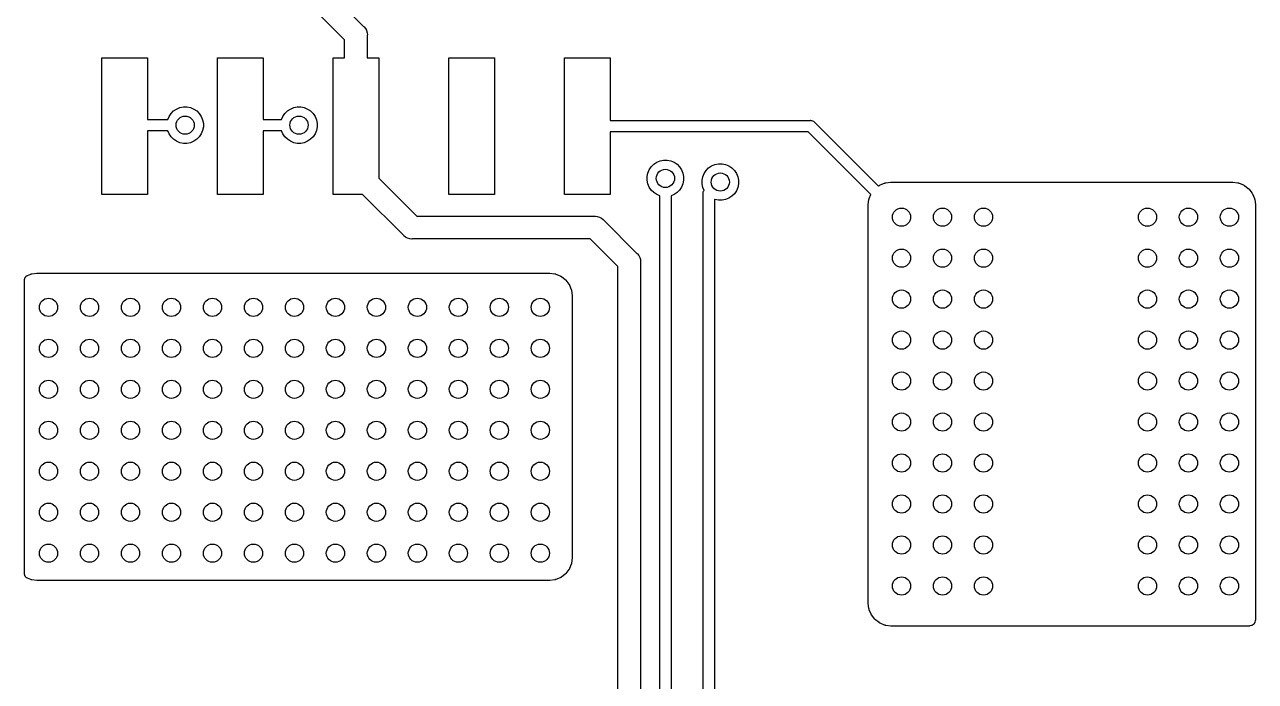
# Model space of a CAD drawing. Extents: x 57.2 to 140.8, y -181.8 to -103.2.
# Drawn here: x 57.23 to 84.25, y -135.46 to -121.04 of the extents above; entities that cross this region are included whole.
import ezdxf

# ---------------------------------------------------------------- set-up
doc = ezdxf.new("R2010")
doc.units = 0
doc.layers.add('BLACK', color=7, linetype='CONTINUOUS')

msp = doc.modelspace()

# ---------------------------------------------------------------- linework, layer by layer
at = {"layer": 'BLACK', "linetype": 'CONTINUOUS'}
for p, q in [((63.5, -119.916), (64.6681, -121.085)), ((64.25, -121.374), (63.0819, -120.205)), ((64.6681, -121.085), (64.6776, -121.092)), ((64.6776, -121.092), (64.7089, -121.13)), ((64.7089, -121.13), (64.7284, -121.167)), ((64.7284, -121.167), (64.7321, -121.174)), ((64.7321, -121.174), (64.7464, -121.221)), ((64.7464, -121.221), (64.7512, -121.27)), ((64.7512, -121.27), (64.75, -121.282)), ((64.75, -121.282), (64.75, -121.77)), ((64.25, -121.77), (64.25, -121.374)), ((58.92, -124.77), (58.92, -121.77)), ((58.92, -121.77), (59.92, -121.77)), ((59.92, -121.77), (59.92, -123.125)), ((61.46, -124.77), (61.46, -121.77)), ((61.46, -121.77), (62.46, -121.77)), ((62.46, -121.77), (62.46, -123.125)), ((64, -124.77), (64, -121.77)), ((64, -121.77), (64.25, -121.77)), ((64.75, -121.77), (65, -121.77)), ((65, -121.77), (65, -124.416)), ((66.54, -124.77), (66.54, -121.77)), ((66.54, -121.77), (67.54, -121.77)), ((67.54, -121.77), (67.54, -124.77)), ((69.08, -124.77), (69.08, -121.77)), ((69.08, -121.77), (70.08, -121.77)), ((70.08, -121.77), (70.08, -123.145)), ((60.4393, -122.995), (60.495, -122.939)), ((60.495, -122.939), (60.5605, -122.896)), ((60.5605, -122.896), (60.6333, -122.865)), ((60.6333, -122.865), (60.7106, -122.85)), ((60.7106, -122.85), (60.7894, -122.85)), ((60.7894, -122.85), (60.8667, -122.865)), ((60.8667, -122.865), (60.9395, -122.896)), ((60.9395, -122.896), (61.005, -122.939)), ((61.005, -122.939), (61.0607, -122.995)), ((62.9393, -122.995), (62.995, -122.939)), ((62.995, -122.939), (63.0605, -122.896)), ((63.0605, -122.896), (63.1333, -122.865)), ((63.1333, -122.865), (63.2106, -122.85)), ((63.2106, -122.85), (63.2894, -122.85)), ((63.2894, -122.85), (63.3667, -122.865)), ((63.3667, -122.865), (63.4395, -122.896)), ((63.4395, -122.896), (63.505, -122.939)), ((63.505, -122.939), (63.5607, -122.995)), ((59.92, -123.125), (60.3688, -123.125)), ((60.3688, -123.125), (60.3955, -123.061)), ((60.3955, -123.061), (60.4393, -122.995)), ((61.0607, -122.995), (61.1045, -123.061)), ((61.1045, -123.061), (61.1346, -123.133)), ((61.1346, -123.133), (61.15, -123.211)), ((61.15, -123.211), (61.15, -123.289)), ((62.46, -123.125), (62.8688, -123.125)), ((62.8688, -123.125), (62.8955, -123.061)), ((62.8955, -123.061), (62.9393, -122.995)), ((63.5607, -122.995), (63.6045, -123.061)), ((63.6045, -123.061), (63.6346, -123.133)), ((63.6346, -123.133), (63.65, -123.211)), ((63.65, -123.211), (63.65, -123.289)), ((70.08, -123.145), (74.4739, -123.145)), ((74.4739, -123.145), (74.48, -123.144)), ((74.48, -123.144), (74.4861, -123.145)), ((74.4861, -123.145), (74.4861, -123.145)), ((74.4861, -123.145), (74.5045, -123.147)), ((74.5045, -123.147), (74.5281, -123.154)), ((74.5281, -123.154), (74.5498, -123.166)), ((74.5498, -123.166), (74.5688, -123.181)), ((74.5688, -123.181), (74.5727, -123.186)), ((74.5727, -123.186), (75.9738, -124.587)), ((60.3688, -123.375), (59.92, -123.375)), ((59.92, -123.375), (59.92, -124.77)), ((60.3955, -123.439), (60.3688, -123.375)), ((60.4393, -123.505), (60.3955, -123.439)), ((61.1045, -123.439), (61.0607, -123.505)), ((61.1346, -123.367), (61.1045, -123.439)), ((61.15, -123.289), (61.1346, -123.367)), ((62.8688, -123.375), (62.46, -123.375)), ((62.46, -123.375), (62.46, -124.77)), ((62.8955, -123.439), (62.8688, -123.375)), ((62.9393, -123.505), (62.8955, -123.439)), ((63.6045, -123.439), (63.5607, -123.505)), ((63.6346, -123.367), (63.6045, -123.439)), ((63.65, -123.289), (63.6346, -123.367)), ((74.4282, -123.395), (70.08, -123.395)), ((70.08, -123.395), (70.08, -124.77)), ((75.8071, -124.774), (74.4282, -123.395)), ((60.495, -123.561), (60.4393, -123.505)), ((60.5605, -123.604), (60.495, -123.561)), ((60.6333, -123.635), (60.5605, -123.604)), ((60.7106, -123.65), (60.6333, -123.635)), ((60.7894, -123.65), (60.7106, -123.65)), ((60.8667, -123.635), (60.7894, -123.65)), ((60.9395, -123.604), (60.8667, -123.635)), ((61.005, -123.561), (60.9395, -123.604)), ((61.0607, -123.505), (61.005, -123.561)), ((62.995, -123.561), (62.9393, -123.505)), ((63.0605, -123.604), (62.995, -123.561)), ((63.1333, -123.635), (63.0605, -123.604)), ((63.2106, -123.65), (63.1333, -123.635)), ((63.2894, -123.65), (63.2106, -123.65)), ((63.3667, -123.635), (63.2894, -123.65)), ((63.4395, -123.604), (63.3667, -123.635)), ((63.505, -123.561), (63.4395, -123.604)), ((63.5607, -123.505), (63.505, -123.561)), ((71.106, -124.066), (71.1788, -124.036)), ((71.1788, -124.036), (71.2561, -124.02)), ((71.2561, -124.02), (71.3349, -124.02)), ((71.3349, -124.02), (71.4122, -124.036)), ((71.4122, -124.036), (71.485, -124.066)), ((70.8955, -124.381), (70.9109, -124.303)), ((70.9109, -124.303), (70.941, -124.231)), ((70.941, -124.231), (70.9848, -124.165)), ((70.9848, -124.165), (71.0405, -124.109)), ((71.0405, -124.109), (71.106, -124.066)), ((71.485, -124.066), (71.5505, -124.109)), ((71.5505, -124.109), (71.6062, -124.165)), ((71.6062, -124.165), (71.65, -124.231)), ((71.65, -124.231), (71.6801, -124.303)), ((71.6801, -124.303), (71.6955, -124.381)), ((72.1154, -124.383), (72.1455, -124.311)), ((72.1455, -124.311), (72.1893, -124.245)), ((72.1893, -124.245), (72.245, -124.189)), ((72.245, -124.189), (72.3105, -124.146)), ((72.3105, -124.146), (72.3833, -124.115)), ((72.3833, -124.115), (72.4606, -124.1)), ((72.4606, -124.1), (72.5394, -124.1)), ((72.5394, -124.1), (72.6167, -124.115)), ((72.6167, -124.115), (72.6895, -124.146)), ((72.6895, -124.146), (72.755, -124.189)), ((72.755, -124.189), (72.8107, -124.245)), ((72.8107, -124.245), (72.8545, -124.311)), ((72.8545, -124.311), (72.8846, -124.383)), ((65, -124.416), (65.8336, -125.25)), ((70.8955, -124.46), (70.8955, -124.381)), ((70.9109, -124.537), (70.8955, -124.46)), ((70.941, -124.61), (70.9109, -124.537)), ((71.6801, -124.537), (71.65, -124.61)), ((71.6955, -124.46), (71.6801, -124.537)), ((71.6955, -124.381), (71.6955, -124.46)), ((72.1, -124.461), (72.1154, -124.383)), ((72.1, -124.539), (72.1, -124.461)), ((72.1154, -124.617), (72.1, -124.539)), ((72.8846, -124.383), (72.9, -124.461)), ((72.9, -124.539), (72.8846, -124.617)), ((72.9, -124.461), (72.9, -124.539)), ((75.9738, -124.587), (75.9896, -124.575)), ((75.9896, -124.575), (75.9907, -124.574)), ((75.9907, -124.574), (75.9929, -124.573)), ((75.9929, -124.573), (75.9949, -124.571)), ((75.9949, -124.571), (76.0013, -124.568)), ((76.0013, -124.568), (76.0074, -124.564)), ((76.0074, -124.564), (76.0099, -124.563)), ((76.0099, -124.563), (76.0122, -124.562)), ((76.0122, -124.562), (76.1084, -124.522)), ((76.1084, -124.522), (76.1097, -124.522)), ((76.1097, -124.522), (76.1122, -124.521)), ((76.1122, -124.521), (76.1146, -124.52)), ((76.1146, -124.52), (76.1216, -124.518)), ((76.1216, -124.518), (76.1285, -124.516)), ((76.1285, -124.516), (76.1311, -124.516)), ((76.1311, -124.516), (76.1336, -124.515)), ((76.1336, -124.515), (76.2435, -124.501)), ((76.2435, -124.501), (76.2449, -124.501)), ((76.2449, -124.501), (76.2507, -124.501)), ((76.2507, -124.501), (76.2566, -124.5)), ((76.2566, -124.5), (83.7434, -124.5)), ((83.7434, -124.5), (83.7448, -124.5)), ((83.7448, -124.5), (83.7506, -124.501)), ((83.7506, -124.501), (83.7565, -124.501)), ((83.7565, -124.501), (83.8664, -124.515)), ((83.8664, -124.515), (83.8677, -124.516)), ((83.8677, -124.516), (83.8703, -124.516)), ((83.8703, -124.516), (83.8729, -124.516)), ((83.8729, -124.516), (83.8798, -124.518)), ((83.8798, -124.518), (83.8867, -124.52)), ((83.8867, -124.52), (83.8891, -124.521)), ((83.8891, -124.521), (83.8916, -124.522)), ((83.8916, -124.522), (83.9878, -124.562)), ((83.9878, -124.562), (83.9891, -124.562)), ((83.9891, -124.562), (83.9914, -124.564)), ((83.9914, -124.564), (83.9939, -124.565)), ((83.9939, -124.565), (83.9999, -124.568)), ((83.9999, -124.568), (84.0062, -124.572)), ((84.0062, -124.572), (84.0082, -124.574)), ((84.0082, -124.574), (84.0104, -124.575)), ((84.0104, -124.575), (84.0931, -124.638)), ((59.92, -124.77), (58.92, -124.77)), ((62.46, -124.77), (61.46, -124.77)), ((64.6464, -124.77), (64, -124.77)), ((65.5445, -125.668), (64.6464, -124.77)), ((67.54, -124.77), (66.54, -124.77)), ((70.08, -124.77), (69.08, -124.77)), ((70.9848, -124.675), (70.941, -124.61)), ((71.0405, -124.731), (70.9848, -124.675)), ((71.106, -124.775), (71.0405, -124.731)), ((71.1705, -124.801), (71.106, -124.775)), ((71.1705, -124.992), (71.1705, -124.801)), ((71.485, -124.775), (71.4205, -124.801)), ((71.4205, -124.801), (71.4205, -144.812)), ((71.5505, -124.731), (71.485, -124.775)), ((71.6062, -124.675), (71.5505, -124.731)), ((71.65, -124.61), (71.6062, -124.675)), ((72.1434, -124.684), (72.1154, -124.617)), ((72.1244, -124.75), (72.125, -124.744)), ((72.125, -124.756), (72.1244, -124.75)), ((72.125, -124.744), (72.1268, -124.725)), ((72.125, -124.744), (72.125, -124.744)), ((72.125, -144.448), (72.125, -124.756)), ((72.1268, -124.725), (72.134, -124.702)), ((72.134, -124.702), (72.1434, -124.684)), ((72.6895, -124.854), (72.6167, -124.885)), ((72.755, -124.811), (72.6895, -124.854)), ((72.8107, -124.755), (72.755, -124.811)), ((72.8545, -124.689), (72.8107, -124.755)), ((72.8846, -124.617), (72.8545, -124.689)), ((75.7721, -124.858), (75.8071, -124.774)), ((84.0931, -124.638), (84.0942, -124.639)), ((84.0942, -124.639), (84.0961, -124.641)), ((84.0961, -124.641), (84.0982, -124.643)), ((84.0982, -124.643), (84.1031, -124.648)), ((84.1031, -124.648), (84.1083, -124.653)), ((84.1083, -124.653), (84.1098, -124.655)), ((84.1098, -124.655), (84.1116, -124.657)), ((84.1116, -124.657), (84.175, -124.74)), ((84.175, -124.74), (84.1758, -124.741)), ((84.1758, -124.741), (84.1772, -124.743)), ((84.1772, -124.743), (84.1789, -124.745)), ((84.1789, -124.745), (84.1822, -124.751)), ((84.1822, -124.751), (84.1859, -124.757)), ((84.1859, -124.757), (84.1868, -124.76)), ((84.1868, -124.76), (84.1881, -124.762)), ((84.1881, -124.762), (84.2279, -124.858)), ((71.1705, -144.766), (71.1705, -124.992)), ((71.1705, -124.992), (71.1705, -124.992)), ((72.3833, -124.885), (72.375, -124.881)), ((72.375, -124.881), (72.375, -144.494)), ((72.4606, -124.9), (72.3833, -124.885)), ((72.5394, -124.9), (72.4606, -124.9)), ((72.6167, -124.885), (72.5394, -124.9)), ((75.75, -125.005), (75.7507, -124.999)), ((75.75, -125.007), (75.75, -125.005)), ((75.75, -133.743), (75.75, -125.007)), ((75.7507, -124.999), (75.7509, -124.994)), ((75.7509, -124.994), (75.7653, -124.884)), ((75.7653, -124.884), (75.7655, -124.882)), ((75.7655, -124.882), (75.7661, -124.88)), ((75.7661, -124.88), (75.7664, -124.877)), ((75.7664, -124.877), (75.7685, -124.87)), ((75.7685, -124.87), (75.7702, -124.863)), ((75.7702, -124.863), (75.7713, -124.861)), ((75.7713, -124.861), (75.7721, -124.858)), ((84.2279, -124.858), (84.2284, -124.86)), ((84.2284, -124.86), (84.2292, -124.862)), ((84.2292, -124.862), (84.2303, -124.865)), ((84.2303, -124.865), (84.2319, -124.872)), ((84.2319, -124.872), (84.2339, -124.878)), ((84.2339, -124.878), (84.2341, -124.881)), ((84.2341, -124.881), (84.2347, -124.884)), ((84.2347, -124.884), (84.2491, -124.994)), ((84.2491, -124.994), (84.2493, -124.995)), ((84.2493, -124.995), (84.2494, -125.001)), ((84.2494, -125.001), (84.25, -125.007)), ((84.25, -125.007), (84.25, -134.112)), ((65.8336, -125.25), (69.7377, -125.25)), ((69.7377, -125.25), (69.75, -125.249)), ((69.75, -125.249), (69.7623, -125.25)), ((69.7623, -125.25), (69.799, -125.254)), ((69.799, -125.254), (69.8461, -125.268)), ((69.8461, -125.268), (69.8896, -125.291)), ((69.8896, -125.291), (69.9276, -125.322)), ((69.9276, -125.322), (69.9355, -125.332)), ((69.9355, -125.332), (70.6681, -126.065)), ((65.5524, -125.678), (65.5445, -125.668)), ((65.5904, -125.709), (65.5524, -125.678)), ((65.6339, -125.732), (65.5904, -125.709)), ((65.681, -125.746), (65.6339, -125.732)), ((65.73, -125.751), (65.681, -125.746)), ((65.7423, -125.75), (65.73, -125.751)), ((69.6464, -125.75), (65.7423, -125.75)), ((70.25, -126.354), (69.6464, -125.75)), ((70.6681, -126.065), (70.6776, -126.072)), ((70.6776, -126.072), (70.7089, -126.11)), ((70.7089, -126.11), (70.7321, -126.154)), ((70.7321, -126.154), (70.7464, -126.201)), ((70.7464, -126.201), (70.7512, -126.25)), ((70.25, -143.146), (70.25, -126.354)), ((70.7512, -126.25), (70.75, -126.262)), ((70.75, -126.262), (70.75, -143.238)), ((57.225, -126.643), (57.226, -126.634)), ((57.225, -126.644), (57.225, -126.643)), ((57.225, -133.106), (57.225, -126.644)), ((57.225, -126.644), (57.225, -126.644)), ((57.225, -126.644), (57.225, -126.644)), ((57.225, -126.644), (57.225, -126.644)), ((57.226, -126.634), (57.227, -126.624)), ((57.227, -126.624), (57.2271, -126.624)), ((57.2271, -126.624), (57.2272, -126.623)), ((57.2272, -126.623), (57.23, -126.614)), ((57.23, -126.614), (57.2327, -126.606)), ((57.2327, -126.606), (57.233, -126.605)), ((57.233, -126.605), (57.2331, -126.605)), ((57.2331, -126.605), (57.2376, -126.597)), ((57.2376, -126.597), (57.242, -126.588)), ((57.242, -126.588), (57.2423, -126.588)), ((57.2423, -126.588), (57.2425, -126.588)), ((57.2425, -126.588), (57.2484, -126.581)), ((57.2484, -126.581), (57.2544, -126.573)), ((57.2544, -126.573), (57.2548, -126.573)), ((57.2548, -126.573), (57.255, -126.573)), ((57.255, -126.573), (57.2622, -126.567)), ((57.2622, -126.567), (57.2695, -126.561)), ((57.2695, -126.561), (57.2699, -126.561)), ((57.2699, -126.561), (57.2702, -126.56)), ((57.2702, -126.56), (57.2785, -126.556)), ((57.2785, -126.556), (57.2867, -126.552)), ((57.2867, -126.552), (57.3584, -126.522)), ((57.3584, -126.522), (57.3597, -126.522)), ((57.3597, -126.522), (57.3622, -126.521)), ((57.3622, -126.521), (57.3646, -126.52)), ((57.3646, -126.52), (57.3716, -126.518)), ((57.3716, -126.518), (57.3785, -126.516)), ((57.3785, -126.516), (57.3811, -126.516)), ((57.3811, -126.516), (57.3836, -126.515)), ((57.3836, -126.515), (57.4935, -126.501)), ((57.4935, -126.501), (57.4949, -126.501)), ((57.4949, -126.501), (57.5007, -126.501)), ((57.5007, -126.501), (57.5066, -126.5)), ((57.5066, -126.5), (68.7434, -126.5)), ((68.7434, -126.5), (68.7448, -126.5)), ((68.7448, -126.5), (68.7506, -126.501)), ((68.7506, -126.501), (68.7565, -126.501)), ((68.7565, -126.501), (68.8664, -126.515)), ((68.8664, -126.515), (68.8677, -126.516)), ((68.8677, -126.516), (68.8703, -126.516)), ((68.8703, -126.516), (68.8729, -126.516)), ((68.8729, -126.516), (68.8798, -126.518)), ((68.8798, -126.518), (68.8867, -126.52)), ((68.8867, -126.52), (68.8891, -126.521)), ((68.8891, -126.521), (68.8916, -126.522)), ((68.8916, -126.522), (68.9878, -126.562)), ((68.9878, -126.562), (68.9891, -126.562)), ((68.9891, -126.562), (68.9914, -126.564)), ((68.9914, -126.564), (68.9939, -126.565)), ((68.9939, -126.565), (68.9999, -126.568)), ((68.9999, -126.568), (69.0062, -126.572)), ((69.0062, -126.572), (69.0082, -126.574)), ((69.0082, -126.574), (69.0104, -126.575)), ((69.0104, -126.575), (69.0931, -126.638)), ((69.0931, -126.638), (69.0942, -126.639)), ((69.0942, -126.639), (69.0961, -126.641)), ((69.0961, -126.641), (69.0982, -126.643)), ((69.0982, -126.643), (69.1031, -126.648)), ((69.1031, -126.648), (69.1083, -126.653)), ((69.1083, -126.653), (69.1098, -126.655)), ((69.1098, -126.655), (69.1116, -126.657)), ((69.1116, -126.657), (69.175, -126.74)), ((69.175, -126.74), (69.1758, -126.741)), ((69.1758, -126.741), (69.1772, -126.743)), ((69.1772, -126.743), (69.1789, -126.745)), ((69.1789, -126.745), (69.1822, -126.751)), ((69.1822, -126.751), (69.1859, -126.757)), ((69.1859, -126.757), (69.1868, -126.76)), ((69.1868, -126.76), (69.1881, -126.762)), ((69.1881, -126.762), (69.2279, -126.858)), ((69.2279, -126.858), (69.2284, -126.86)), ((69.2284, -126.86), (69.2292, -126.862)), ((69.2292, -126.862), (69.2303, -126.865)), ((69.2303, -126.865), (69.2319, -126.872)), ((69.2319, -126.872), (69.2339, -126.878)), ((69.2339, -126.878), (69.2341, -126.881)), ((69.2341, -126.881), (69.2347, -126.884)), ((69.2347, -126.884), (69.2491, -126.994)), ((69.2491, -126.994), (69.2493, -126.995)), ((69.2493, -126.995), (69.2494, -127.001)), ((69.2494, -127.001), (69.25, -127.007)), ((69.25, -127.007), (69.25, -132.743)), ((69.2279, -132.892), (69.1881, -132.988)), ((69.2287, -132.889), (69.2279, -132.892)), ((69.2298, -132.887), (69.2287, -132.889)), ((69.2315, -132.88), (69.2298, -132.887)), ((69.2336, -132.873), (69.2315, -132.88)), ((69.2339, -132.87), (69.2336, -132.873)), ((69.2345, -132.868), (69.2339, -132.87)), ((69.2347, -132.866), (69.2345, -132.868)), ((69.2491, -132.756), (69.2347, -132.866)), ((69.2493, -132.751), (69.2491, -132.756)), ((69.25, -132.745), (69.2493, -132.751)), ((69.25, -132.743), (69.25, -132.745)), ((57.2259, -133.115), (57.225, -133.106)), ((57.2267, -133.124), (57.2259, -133.115)), ((57.2269, -133.125), (57.2267, -133.124)), ((57.2296, -133.134), (57.2269, -133.125)), ((57.2269, -133.125), (57.2269, -133.125)), ((57.2322, -133.143), (57.2296, -133.134)), ((57.2324, -133.144), (57.2322, -133.143)), ((57.2325, -133.144), (57.2324, -133.144)), ((57.2369, -133.152), (57.2325, -133.144)), ((57.2412, -133.16), (57.2369, -133.152)), ((57.2415, -133.161), (57.2412, -133.16)), ((57.2417, -133.161), (57.2415, -133.161)), ((57.2476, -133.168), (57.2417, -133.161)), ((57.2534, -133.176), (57.2476, -133.168)), ((57.2538, -133.176), (57.2534, -133.176)), ((57.254, -133.176), (57.2538, -133.176)), ((57.2612, -133.182), (57.254, -133.176)), ((57.2684, -133.188), (57.2612, -133.182)), ((57.2687, -133.188), (57.2684, -133.188)), ((57.2691, -133.189), (57.2687, -133.188)), ((57.2773, -133.193), (57.2691, -133.189)), ((57.2854, -133.198), (57.2773, -133.193)), ((57.2862, -133.198), (57.2854, -133.198)), ((57.2863, -133.198), (57.2862, -133.198)), ((57.2862, -133.198), (57.2862, -133.198)), ((57.2867, -133.198), (57.2863, -133.198)), ((57.3584, -133.228), (57.2867, -133.198)), ((57.3609, -133.229), (57.3584, -133.228)), ((57.3633, -133.23), (57.3609, -133.229)), ((57.3702, -133.232), (57.3633, -133.23)), ((57.3771, -133.234), (57.3702, -133.232)), ((68.8784, -133.232), (68.8715, -133.234)), ((68.8854, -133.23), (68.8784, -133.232)), ((68.8878, -133.229), (68.8854, -133.23)), ((68.8903, -133.228), (68.8878, -133.229)), ((68.8916, -133.228), (68.8903, -133.228)), ((68.9878, -133.188), (68.8916, -133.228)), ((68.9901, -133.187), (68.9878, -133.188)), ((68.9926, -133.186), (68.9901, -133.187)), ((68.9987, -133.182), (68.9926, -133.186)), ((69.0051, -133.179), (68.9987, -133.182)), ((69.0071, -133.177), (69.0051, -133.179)), ((69.0093, -133.176), (69.0071, -133.177)), ((69.0104, -133.175), (69.0093, -133.176)), ((69.0931, -133.112), (69.0104, -133.175)), ((69.095, -133.11), (69.0931, -133.112)), ((69.0972, -133.108), (69.095, -133.11)), ((69.1021, -133.103), (69.0972, -133.108)), ((69.1074, -133.098), (69.1021, -133.103)), ((69.1089, -133.096), (69.1074, -133.098)), ((69.1107, -133.094), (69.1089, -133.096)), ((69.1116, -133.093), (69.1107, -133.094)), ((69.175, -133.01), (69.1116, -133.093)), ((69.1764, -133.008), (69.175, -133.01)), ((69.1781, -133.006), (69.1764, -133.008)), ((69.1815, -133), (69.1781, -133.006)), ((69.1853, -132.994), (69.1815, -133)), ((69.1862, -132.991), (69.1853, -132.994)), ((69.1875, -132.989), (69.1862, -132.991)), ((69.1881, -132.988), (69.1875, -132.989)), ((57.3797, -133.234), (57.3771, -133.234)), ((57.3823, -133.234), (57.3797, -133.234)), ((57.3836, -133.235), (57.3823, -133.234)), ((57.4935, -133.249), (57.3836, -133.235)), ((57.4994, -133.249), (57.4935, -133.249)), ((57.5052, -133.25), (57.4994, -133.249)), ((57.5066, -133.25), (57.5052, -133.25)), ((68.7434, -133.25), (57.5066, -133.25)), ((68.7493, -133.249), (68.7434, -133.25)), ((68.7551, -133.249), (68.7493, -133.249)), ((68.7565, -133.249), (68.7551, -133.249)), ((68.8664, -133.235), (68.7565, -133.249)), ((68.8689, -133.234), (68.8664, -133.235)), ((68.8715, -133.234), (68.8689, -133.234)), ((75.7506, -133.749), (75.75, -133.743)), ((75.7507, -133.755), (75.7506, -133.749)), ((75.7509, -133.756), (75.7507, -133.755)), ((75.7653, -133.866), (75.7509, -133.756)), ((75.7659, -133.869), (75.7653, -133.866)), ((75.7661, -133.872), (75.7659, -133.869)), ((75.7681, -133.878), (75.7661, -133.872)), ((75.7697, -133.885), (75.7681, -133.878)), ((75.7708, -133.888), (75.7697, -133.885)), ((75.7716, -133.89), (75.7708, -133.888)), ((75.7721, -133.892), (75.7716, -133.89)), ((75.8119, -133.988), (75.7721, -133.892)), ((75.8132, -133.99), (75.8119, -133.988)), ((75.8141, -133.993), (75.8132, -133.99)), ((75.8178, -133.999), (75.8141, -133.993)), ((75.8211, -134.005), (75.8178, -133.999)), ((75.8228, -134.007), (75.8211, -134.005)), ((75.8242, -134.009), (75.8228, -134.007)), ((75.825, -134.01), (75.8242, -134.009)), ((75.8884, -134.093), (75.825, -134.01)), ((75.8902, -134.095), (75.8884, -134.093)), ((75.8917, -134.097), (75.8902, -134.095)), ((75.8969, -134.102), (75.8917, -134.097)), ((75.9018, -134.107), (75.8969, -134.102)), ((75.9039, -134.109), (75.9018, -134.107)), ((75.9058, -134.111), (75.9039, -134.109)), ((75.9069, -134.112), (75.9058, -134.111)), ((75.9896, -134.175), (75.9069, -134.112)), ((75.9918, -134.176), (75.9896, -134.175)), ((75.9938, -134.178), (75.9918, -134.176)), ((76, -134.182), (75.9938, -134.178)), ((76.0061, -134.185), (76, -134.182)), ((76.0086, -134.186), (76.0061, -134.185)), ((76.0109, -134.188), (76.0086, -134.186)), ((76.0122, -134.188), (76.0109, -134.188)), ((76.1084, -134.228), (76.0122, -134.188)), ((76.1109, -134.229), (76.1084, -134.228)), ((76.1133, -134.23), (76.1109, -134.229)), ((76.1202, -134.232), (76.1133, -134.23)), ((76.1271, -134.234), (76.1202, -134.232)), ((76.1297, -134.234), (76.1271, -134.234)), ((76.1323, -134.234), (76.1297, -134.234)), ((76.1336, -134.235), (76.1323, -134.234)), ((76.2435, -134.249), (76.1336, -134.235)), ((76.2494, -134.249), (76.2435, -134.249)), ((76.2552, -134.25), (76.2494, -134.249)), ((76.2566, -134.25), (76.2552, -134.25)), ((84.1118, -134.25), (76.2566, -134.25)), ((84.1144, -134.25), (84.1118, -134.25)), ((84.1171, -134.25), (84.1144, -134.25)), ((84.1241, -134.249), (84.1171, -134.25)), ((84.1313, -134.248), (84.1241, -134.249)), ((84.1338, -134.247), (84.1313, -134.248)), ((84.1364, -134.247), (84.1338, -134.247)), ((84.1377, -134.247), (84.1364, -134.247)), ((84.1616, -134.24), (84.1377, -134.247)), ((84.1672, -134.238), (84.1616, -134.24)), ((84.1729, -134.236), (84.1672, -134.238)), ((84.1763, -134.235), (84.1729, -134.236)), ((84.1799, -134.233), (84.1763, -134.235)), ((84.1849, -134.23), (84.1799, -134.233)), ((84.1902, -134.227), (84.1849, -134.23)), ((84.1932, -134.225), (84.1902, -134.227)), ((84.1965, -134.223), (84.1932, -134.225)), ((84.2008, -134.219), (84.1965, -134.223)), ((84.2055, -134.215), (84.2008, -134.219)), ((84.2064, -134.214), (84.2055, -134.215)), ((84.2143, -134.206), (84.2064, -134.214)), ((84.2181, -134.202), (84.2143, -134.206)), ((84.2222, -134.198), (84.2181, -134.202)), ((84.2243, -134.194), (84.2222, -134.198)), ((84.2267, -134.191), (84.2243, -134.194)), ((84.2295, -134.186), (84.2267, -134.191)), ((84.2327, -134.181), (84.2295, -134.186)), ((84.2341, -134.178), (84.2327, -134.181)), ((84.2359, -134.174), (84.2341, -134.178)), ((84.2377, -134.168), (84.2359, -134.174)), ((84.2398, -134.163), (84.2377, -134.168)), ((84.2402, -134.162), (84.2398, -134.163)), ((84.2466, -134.138), (84.2402, -134.162)), ((84.247, -134.135), (84.2466, -134.138)), ((84.2478, -134.133), (84.247, -134.135)), ((84.2486, -134.126), (84.2478, -134.133)), ((84.2498, -134.118), (84.2486, -134.126)), ((84.25, -134.113), (84.2497, -134.116)), ((84.2497, -134.116), (84.2498, -134.118)), ((84.25, -134.112), (84.25, -134.113))]:
    msp.add_line(p, q, dxfattribs=at)
at = {"layer": 'BLACK'}
for centre in [(60.75, -123.25), (63.25, -123.25), (71.2955, -124.42), (72.5, -124.5), (76.48, -125.27), (77.38, -125.27), (78.28, -125.27), (81.88, -125.27), (82.78, -125.27), (83.68, -125.27), (76.48, -126.17), (77.38, -126.17), (78.28, -126.17), (81.88, -126.17), (82.78, -126.17), (83.68, -126.17), (76.48, -127.07), (77.38, -127.07), (78.28, -127.07), (81.88, -127.07), (82.78, -127.07), (83.68, -127.07), (57.75, -127.25), (58.65, -127.25), (59.55, -127.25), (60.45, -127.25), (61.35, -127.25), (62.25, -127.25), (63.15, -127.25), (64.05, -127.25), (64.95, -127.25), (65.85, -127.25), (66.75, -127.25), (67.65, -127.25), (68.55, -127.25), (76.48, -127.97), (77.38, -127.97), (78.28, -127.97), (81.88, -127.97), (82.78, -127.97), (83.68, -127.97), (57.75, -128.15), (58.65, -128.15), (59.55, -128.15), (60.45, -128.15), (61.35, -128.15), (62.25, -128.15), (63.15, -128.15), (64.05, -128.15), (64.95, -128.15), (65.85, -128.15), (66.75, -128.15), (67.65, -128.15), (68.55, -128.15), (57.75, -129.05), (58.65, -129.05), (59.55, -129.05), (60.45, -129.05), (61.35, -129.05), (62.25, -129.05), (63.15, -129.05), (64.05, -129.05), (64.95, -129.05), (65.85, -129.05), (66.75, -129.05), (67.65, -129.05), (68.55, -129.05), (76.48, -128.87), (77.38, -128.87), (78.28, -128.87), (81.88, -128.87), (82.78, -128.87), (83.68, -128.87), (76.48, -129.77), (77.38, -129.77), (78.28, -129.77), (81.88, -129.77), (82.78, -129.77), (83.68, -129.77), (57.75, -129.95), (58.65, -129.95), (59.55, -129.95), (60.45, -129.95), (61.35, -129.95), (62.25, -129.95), (63.15, -129.95), (64.05, -129.95), (64.95, -129.95), (65.85, -129.95), (66.75, -129.95), (67.65, -129.95), (68.55, -129.95), (76.48, -130.67), (77.38, -130.67), (78.28, -130.67), (81.88, -130.67), (82.78, -130.67), (83.68, -130.67), (57.75, -130.85), (58.65, -130.85), (59.55, -130.85), (60.45, -130.85), (61.35, -130.85), (62.25, -130.85), (63.15, -130.85), (64.05, -130.85), (64.95, -130.85), (65.85, -130.85), (66.75, -130.85), (67.65, -130.85), (68.55, -130.85), (57.75, -131.75), (58.65, -131.75), (59.55, -131.75), (60.45, -131.75), (61.35, -131.75), (62.25, -131.75), (63.15, -131.75), (64.05, -131.75), (64.95, -131.75), (65.85, -131.75), (66.75, -131.75), (67.65, -131.75), (68.55, -131.75), (76.48, -131.57), (77.38, -131.57), (78.28, -131.57), (81.88, -131.57), (82.78, -131.57), (83.68, -131.57), (76.48, -132.47), (77.38, -132.47), (78.28, -132.47), (81.88, -132.47), (82.78, -132.47), (83.68, -132.47), (57.75, -132.65), (58.65, -132.65), (59.55, -132.65), (60.45, -132.65), (61.35, -132.65), (62.25, -132.65), (63.15, -132.65), (64.05, -132.65), (64.95, -132.65), (65.85, -132.65), (66.75, -132.65), (67.65, -132.65), (68.55, -132.65), (76.48, -133.37), (77.38, -133.37), (78.28, -133.37), (81.88, -133.37), (82.78, -133.37), (83.68, -133.37)]:
    msp.add_circle(centre, 0.2, dxfattribs=at)

doc.saveas('drawing.dxf')
